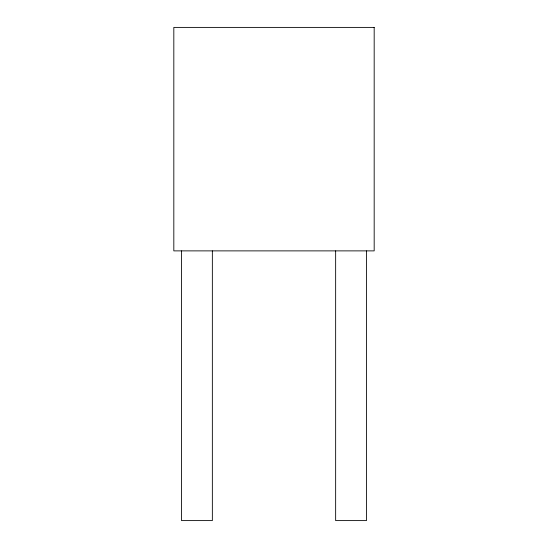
<?xml version="1.0" encoding="UTF-8"?>
<svg xmlns="http://www.w3.org/2000/svg" width="548" height="548" viewBox="0 0 548 548"><rect width="100%" height="100%" fill="white"/><g stroke="black" fill="none" stroke-linecap="round" stroke-linejoin="round"><path stroke-width="0.82" d="M366.475 250.881L366.475 520.6L335.65 520.6L335.65 250.881M212.35 250.881L212.35 520.6L181.525 520.6L181.525 250.881M374.181 27.4L173.819 27.4L173.819 250.881L374.181 250.881L374.181 27.4"/></g></svg>
